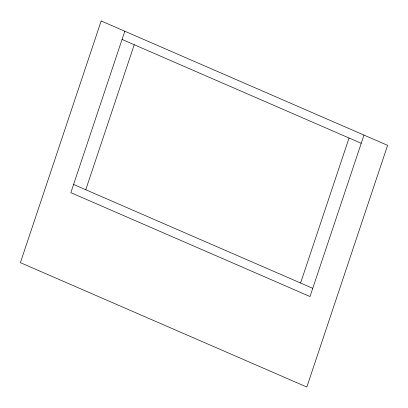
<?xml version="1.0" encoding="UTF-8"?>
<svg xmlns="http://www.w3.org/2000/svg" width="408" height="408" viewBox="0 0 408 408"><rect width="100%" height="100%" fill="white"/><g stroke="black" fill="none" stroke-linecap="round" stroke-linejoin="round"><path stroke-width="0.61" d="M124.802 31.227L70.849 192.678L310.014 296.529L363.972 135.079M85.767 189.746L134.232 44.732M300.584 283.025L349.049 138.011M122.058 39.448L361.223 143.295M73.593 184.462L312.757 288.313M101.174 20.966L20.4 262.66L306.826 387.034L387.6 145.34L101.174 20.966"/></g></svg>
